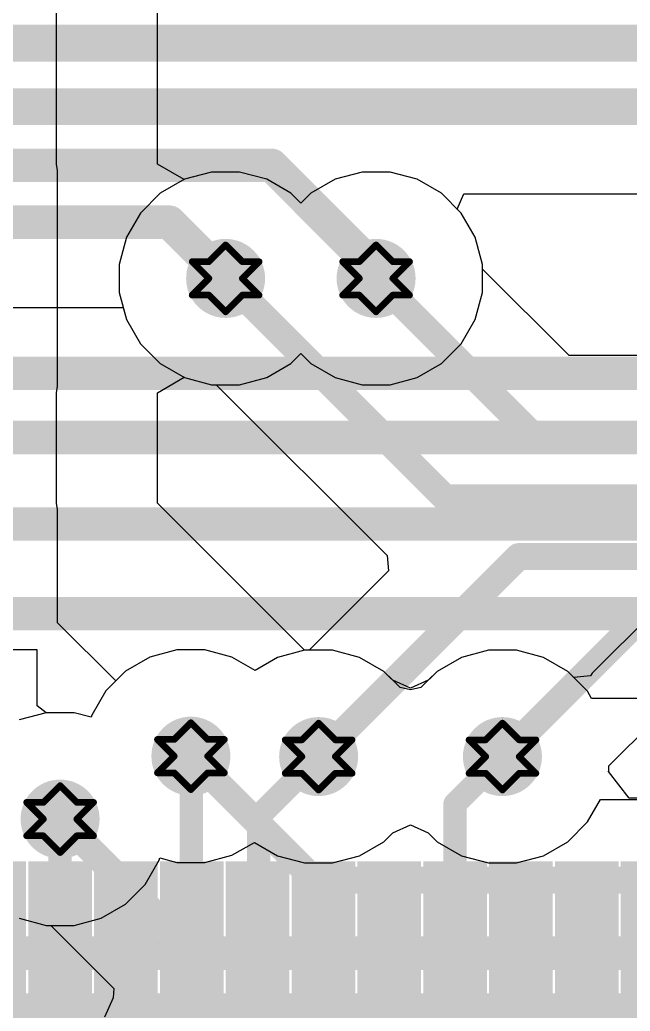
# Model space of a CAD drawing. Header units: inches. Extents: x -3 to 5437, y -3 to 5435.
# Drawn here: x 108.16 to 112.8, y 78.9 to 86.43 of the extents above; entities that cross this region are included whole.
import ezdxf

# ---------------------------------------------------------------- set-up
doc = ezdxf.new("R2010")
doc.units = ezdxf.units.IN
for name, color, linetype in [('Bottom Layer', 5, 'Continuous'), ('Bottom Solder', 6, 'Continuous'), ('Drill Drawing', 1, 'Continuous'), ('GND', 16, 'Continuous'), ('PWR', 76, 'Continuous'), ('Top Layer', 1, 'Continuous'), ('Top Paste', 8, 'Continuous'), ('Top Solder', 216, 'Continuous'), ('Via Holes', 16, 'Continuous')]:
    doc.layers.add(name, color=color, linetype=linetype)

# ---------------------------------------------------------------- blocks, each defined once
blk = doc.blocks.new('LQFP_144_20_20__170')
at = {"layer": 'Top Layer'}
for points in [[(3.61, 9.9), (3.61, 11.46), (3.89, 11.46), (3.89, 9.9)], [(4.11, 9.9), (4.11, 11.46), (4.39, 11.46), (4.39, 9.9)], [(4.61, 9.9), (4.61, 11.46), (4.89, 11.46), (4.89, 9.9)], [(5.11, 9.9), (5.11, 11.46), (5.39, 11.46), (5.39, 9.9)], [(5.61, 9.9), (5.61, 11.46), (5.89, 11.46), (5.89, 9.9)], [(6.11, 9.9), (6.11, 11.46), (6.39, 11.46), (6.39, 9.9)], [(6.61, 9.9), (6.61, 11.46), (6.89, 11.46), (6.89, 9.9)], [(7.11, 9.9), (7.11, 11.46), (7.39, 11.46), (7.39, 9.9)], [(7.61, 9.9), (7.61, 11.46), (7.89, 11.46), (7.89, 9.9)]]:
    blk.add_hatch(color=1, dxfattribs=at).paths.add_polyline_path(points)
at = {"layer": 'Top Paste'}
for points in [[(3.61, 9.9), (3.61, 11.46), (3.89, 11.46), (3.89, 9.9)], [(4.11, 9.9), (4.11, 11.46), (4.39, 11.46), (4.39, 9.9)], [(4.61, 9.9), (4.61, 11.46), (4.89, 11.46), (4.89, 9.9)], [(5.11, 9.9), (5.11, 11.46), (5.39, 11.46), (5.39, 9.9)], [(5.61, 9.9), (5.61, 11.46), (5.89, 11.46), (5.89, 9.9)], [(6.11, 9.9), (6.11, 11.46), (6.39, 11.46), (6.39, 9.9)], [(6.61, 9.9), (6.61, 11.46), (6.89, 11.46), (6.89, 9.9)], [(7.11, 9.9), (7.11, 11.46), (7.39, 11.46), (7.39, 9.9)], [(7.61, 9.9), (7.61, 11.46), (7.89, 11.46), (7.89, 9.9)]]:
    blk.add_hatch(color=8, dxfattribs=at).paths.add_polyline_path(points)
at = {"layer": 'Top Solder'}
for points in [[(3.0084, 9.7984), (3.0084, 11.5616), (3.4916, 11.5616), (3.4916, 9.7984)], [(3.5084, 9.7984), (3.5084, 11.5616), (3.9916, 11.5616), (3.9916, 9.7984)], [(4.0084, 9.7984), (4.0084, 11.5616), (4.4916, 11.5616), (4.4916, 9.7984)], [(4.5084, 9.7984), (4.5084, 11.5616), (4.9916, 11.5616), (4.9916, 9.7984)], [(5.0084, 9.7984), (5.0084, 11.5616), (5.4916, 11.5616), (5.4916, 9.7984)], [(5.5084, 9.7984), (5.5084, 11.5616), (5.9916, 11.5616), (5.9916, 9.7984)], [(6.0084, 9.7984), (6.0084, 11.5616), (6.4916, 11.5616), (6.4916, 9.7984)], [(6.5084, 9.7984), (6.5084, 11.5616), (6.9916, 11.5616), (6.9916, 9.7984)], [(7.0084, 9.7984), (7.0084, 11.5616), (7.4916, 11.5616), (7.4916, 9.7984)], [(7.5084, 9.7984), (7.5084, 11.5616), (7.9916, 11.5616), (7.9916, 9.7984)], [(8.0084, 9.7984), (8.0084, 11.5616), (8.4916, 11.5616), (8.4916, 9.7984)]]:
    blk.add_hatch(color=216, dxfattribs=at).paths.add_polyline_path(points)

msp = doc.modelspace()

# ---------------------------------------------------------------- hatches: boundary and pattern name
at = {"layer": 'Bottom Layer'}
h = msp.add_hatch(color=5, dxfattribs=at)
edge = h.paths.add_edge_path()
edge.add_arc((109.728, 84.4694), 0.3, 0, 360)
h = msp.add_hatch(color=5, dxfattribs=at)
edge = h.paths.add_edge_path()
edge.add_arc((110.871, 84.4694), 0.3, 0, 360)
h = msp.add_hatch(color=5, dxfattribs=at)
edge = h.paths.add_edge_path()
edge.add_arc((109.4643, 80.8409), 0.3, 0, 360)
h = msp.add_hatch(color=5, dxfattribs=at)
edge = h.paths.add_edge_path()
edge.add_arc((110.4344, 80.8376), 0.3, 0, 360)
h = msp.add_hatch(color=5, dxfattribs=at)
edge = h.paths.add_edge_path()
edge.add_arc((111.8308, 80.8376), 0.3, 0, 360)
h = msp.add_hatch(color=5, dxfattribs=at)
edge = h.paths.add_edge_path()
edge.add_arc((108.4708, 80.3629), 0.3, 0, 360)
at = {"layer": 'Bottom Solder'}
h = msp.add_hatch(color=6, dxfattribs=at)
edge = h.paths.add_edge_path()
edge.add_arc((109.728, 84.4694), 0.15, 0, 360)
h = msp.add_hatch(color=6, dxfattribs=at)
edge = h.paths.add_edge_path()
edge.add_arc((110.871, 84.4694), 0.15, 0, 360)
h = msp.add_hatch(color=6, dxfattribs=at)
edge = h.paths.add_edge_path()
edge.add_arc((109.4643, 80.8409), 0.15, 0, 360)
h = msp.add_hatch(color=6, dxfattribs=at)
edge = h.paths.add_edge_path()
edge.add_arc((110.4344, 80.8376), 0.15, 0, 360)
h = msp.add_hatch(color=6, dxfattribs=at)
edge = h.paths.add_edge_path()
edge.add_arc((111.8308, 80.8376), 0.15, 0, 360)
h = msp.add_hatch(color=6, dxfattribs=at)
edge = h.paths.add_edge_path()
edge.add_arc((108.4708, 80.3629), 0.15, 0, 360)
at = {"layer": 'GND'}
h = msp.add_hatch(color=16, dxfattribs=at)
edge = h.paths.add_edge_path()
edge.add_arc((109.728, 84.4694), 0.3, 0, 360)
h = msp.add_hatch(color=16, dxfattribs=at)
edge = h.paths.add_edge_path()
edge.add_arc((110.871, 84.4694), 0.3, 0, 360)
h = msp.add_hatch(color=16, dxfattribs=at)
edge = h.paths.add_edge_path()
edge.add_arc((109.4643, 80.8409), 0.3, 0, 360)
h = msp.add_hatch(color=16, dxfattribs=at)
edge = h.paths.add_edge_path()
edge.add_arc((110.4344, 80.8376), 0.3, 0, 360)
h = msp.add_hatch(color=16, dxfattribs=at)
edge = h.paths.add_edge_path()
edge.add_arc((111.8308, 80.8376), 0.3, 0, 360)
h = msp.add_hatch(color=16, dxfattribs=at)
edge = h.paths.add_edge_path()
edge.add_arc((108.4708, 80.3629), 0.3, 0, 360)
at = {"layer": 'PWR'}
h = msp.add_hatch(color=76, dxfattribs=at)
edge = h.paths.add_edge_path()
edge.add_arc((109.728, 84.4694), 0.3, 0, 360)
h = msp.add_hatch(color=76, dxfattribs=at)
edge = h.paths.add_edge_path()
edge.add_arc((110.871, 84.4694), 0.3, 0, 360)
h = msp.add_hatch(color=76, dxfattribs=at)
edge = h.paths.add_edge_path()
edge.add_arc((109.4643, 80.8409), 0.3, 0, 360)
h = msp.add_hatch(color=76, dxfattribs=at)
edge = h.paths.add_edge_path()
edge.add_arc((110.4344, 80.8376), 0.3, 0, 360)
h = msp.add_hatch(color=76, dxfattribs=at)
edge = h.paths.add_edge_path()
edge.add_arc((111.8308, 80.8376), 0.3, 0, 360)
h = msp.add_hatch(color=76, dxfattribs=at)
edge = h.paths.add_edge_path()
edge.add_arc((108.4708, 80.3629), 0.3, 0, 360)
at = {"layer": 'Top Layer'}
h = msp.add_hatch(color=1, dxfattribs=at)
edge = h.paths.add_edge_path()
edge.add_arc((109.728, 84.4694), 0.3, 0, 360)
h = msp.add_hatch(color=1, dxfattribs=at)
edge = h.paths.add_edge_path()
edge.add_arc((110.871, 84.4694), 0.3, 0, 360)
h = msp.add_hatch(color=1, dxfattribs=at)
edge = h.paths.add_edge_path()
edge.add_arc((109.4643, 80.8409), 0.3, 0, 360)
h = msp.add_hatch(color=1, dxfattribs=at)
edge = h.paths.add_edge_path()
edge.add_arc((110.4344, 80.8376), 0.3, 0, 360)
h = msp.add_hatch(color=1, dxfattribs=at)
edge = h.paths.add_edge_path()
edge.add_arc((111.8308, 80.8376), 0.3, 0, 360)
h = msp.add_hatch(color=1, dxfattribs=at)
edge = h.paths.add_edge_path()
edge.add_arc((108.4708, 80.3629), 0.3, 0, 360)
at = {"layer": 'Top Solder'}
h = msp.add_hatch(color=216, dxfattribs=at)
edge = h.paths.add_edge_path()
edge.add_arc((109.728, 84.4694), 0.15, 0, 360)
h = msp.add_hatch(color=216, dxfattribs=at)
edge = h.paths.add_edge_path()
edge.add_arc((110.871, 84.4694), 0.15, 0, 360)
h = msp.add_hatch(color=216, dxfattribs=at)
edge = h.paths.add_edge_path()
edge.add_arc((109.4643, 80.8409), 0.15, 0, 360)
h = msp.add_hatch(color=216, dxfattribs=at)
edge = h.paths.add_edge_path()
edge.add_arc((110.4344, 80.8376), 0.15, 0, 360)
h = msp.add_hatch(color=216, dxfattribs=at)
edge = h.paths.add_edge_path()
edge.add_arc((111.8308, 80.8376), 0.15, 0, 360)
h = msp.add_hatch(color=216, dxfattribs=at)
edge = h.paths.add_edge_path()
edge.add_arc((108.4708, 80.3629), 0.15, 0, 360)
at = {"layer": 'Via Holes'}
h = msp.add_hatch(color=7, dxfattribs=at)
edge = h.paths.add_edge_path()
edge.add_arc((109.728, 84.4694), 0.15, 0, 360)
h = msp.add_hatch(color=7, dxfattribs=at)
edge = h.paths.add_edge_path()
edge.add_arc((110.871, 84.4694), 0.15, 0, 360)
h = msp.add_hatch(color=7, dxfattribs=at)
edge = h.paths.add_edge_path()
edge.add_arc((109.4643, 80.8409), 0.15, 0, 360)
h = msp.add_hatch(color=7, dxfattribs=at)
edge = h.paths.add_edge_path()
edge.add_arc((110.4344, 80.8376), 0.15, 0, 360)
h = msp.add_hatch(color=7, dxfattribs=at)
edge = h.paths.add_edge_path()
edge.add_arc((111.8308, 80.8376), 0.15, 0, 360)
h = msp.add_hatch(color=7, dxfattribs=at)
edge = h.paths.add_edge_path()
edge.add_arc((108.4708, 80.3629), 0.15, 0, 360)

# ---------------------------------------------------------------- linework, layer by layer
at = {"layer": 'Bottom Layer'}
for points in [[(100.2337, 83.7491, 0.254, 0.254, 0), (119.0952, 83.7491, 0.254, 0.254, 0)], [(100.4825, 83.2613, 0.254, 0.254, 0), (129.3209, 83.2613, 0.254, 0.254, 0)], [(100.9954, 82.6048, 0.254, 0.254, 0), (131.8156, 82.6048, 0.254, 0.254, 0)], [(103.6828, 81.9238, 0.254, 0.254, 0), (134.3719, 81.9238, 0.254, 0.254, 0)], [(99.9631, 79.345, 0.254, 0.254, 0), (126.1022, 79.345, 0.254, 0.254, 0)], [(100.7618, 78.9132, 0.254, 0.254, 0), (128.3037, 78.9132, 0.254, 0.254, 0)]]:
    msp.add_lwpolyline(points, format="xyseb", dxfattribs=at)
at = {"layer": 'Drill Drawing'}
for points in [[(109.601, 84.5964, 0.0508, 0.0508, 0), (109.728, 84.7234, 0.0508, 0.0508, 0)], [(109.728, 84.7234, 0.0508, 0.0508, 0), (109.855, 84.5964, 0.0508, 0.0508, 0)], [(110.744, 84.5964, 0.0508, 0.0508, 0), (110.871, 84.7234, 0.0508, 0.0508, 0)], [(110.871, 84.7234, 0.0508, 0.0508, 0), (110.998, 84.5964, 0.0508, 0.0508, 0)], [(109.474, 84.5964, 0.0508, 0.0508, 0), (109.601, 84.4694, 0.0508, 0.0508, 0)], [(109.474, 84.5964, 0.0508, 0.0508, 0), (109.601, 84.5964, 0.0508, 0.0508, 0)], [(109.855, 84.5964, 0.0508, 0.0508, 0), (109.982, 84.5964, 0.0508, 0.0508, 0)], [(109.855, 84.4694, 0.0508, 0.0508, 0), (109.982, 84.5964, 0.0508, 0.0508, 0)], [(110.617, 84.5964, 0.0508, 0.0508, 0), (110.744, 84.4694, 0.0508, 0.0508, 0)], [(110.617, 84.5964, 0.0508, 0.0508, 0), (110.744, 84.5964, 0.0508, 0.0508, 0)], [(110.998, 84.5964, 0.0508, 0.0508, 0), (111.125, 84.5964, 0.0508, 0.0508, 0)], [(110.998, 84.4694, 0.0508, 0.0508, 0), (111.125, 84.5964, 0.0508, 0.0508, 0)], [(109.474, 84.3424, 0.0508, 0.0508, 0), (109.601, 84.4694, 0.0508, 0.0508, 0)], [(109.855, 84.4694, 0.0508, 0.0508, 0), (109.982, 84.3424, 0.0508, 0.0508, 0)], [(110.617, 84.3424, 0.0508, 0.0508, 0), (110.744, 84.4694, 0.0508, 0.0508, 0)], [(110.998, 84.4694, 0.0508, 0.0508, 0), (111.125, 84.3424, 0.0508, 0.0508, 0)], [(109.474, 84.3424, 0.0508, 0.0508, 0), (109.601, 84.3424, 0.0508, 0.0508, 0)], [(109.601, 84.3424, 0.0508, 0.0508, 0), (109.728, 84.2154, 0.0508, 0.0508, 0)], [(109.728, 84.2154, 0.0508, 0.0508, 0), (109.855, 84.3424, 0.0508, 0.0508, 0)], [(109.855, 84.3424, 0.0508, 0.0508, 0), (109.982, 84.3424, 0.0508, 0.0508, 0)], [(110.617, 84.3424, 0.0508, 0.0508, 0), (110.744, 84.3424, 0.0508, 0.0508, 0)], [(110.744, 84.3424, 0.0508, 0.0508, 0), (110.871, 84.2154, 0.0508, 0.0508, 0)], [(110.871, 84.2154, 0.0508, 0.0508, 0), (110.998, 84.3424, 0.0508, 0.0508, 0)], [(110.998, 84.3424, 0.0508, 0.0508, 0), (111.125, 84.3424, 0.0508, 0.0508, 0)], [(109.3373, 80.9679, 0.0508, 0.0508, 0), (109.4643, 81.0949, 0.0508, 0.0508, 0)], [(109.4643, 81.0949, 0.0508, 0.0508, 0), (109.5913, 80.9679, 0.0508, 0.0508, 0)], [(110.3074, 80.9646, 0.0508, 0.0508, 0), (110.4344, 81.0916, 0.0508, 0.0508, 0)], [(110.4344, 81.0916, 0.0508, 0.0508, 0), (110.5614, 80.9646, 0.0508, 0.0508, 0)], [(111.7038, 80.9646, 0.0508, 0.0508, 0), (111.8308, 81.0916, 0.0508, 0.0508, 0)], [(111.8308, 81.0916, 0.0508, 0.0508, 0), (111.9578, 80.9646, 0.0508, 0.0508, 0)], [(109.2103, 80.9679, 0.0508, 0.0508, 0), (109.3373, 80.8409, 0.0508, 0.0508, 0)], [(109.2103, 80.9679, 0.0508, 0.0508, 0), (109.3373, 80.9679, 0.0508, 0.0508, 0)], [(109.5913, 80.9679, 0.0508, 0.0508, 0), (109.7183, 80.9679, 0.0508, 0.0508, 0)], [(109.5913, 80.8409, 0.0508, 0.0508, 0), (109.7183, 80.9679, 0.0508, 0.0508, 0)], [(110.1804, 80.9646, 0.0508, 0.0508, 0), (110.3074, 80.8376, 0.0508, 0.0508, 0)], [(110.1804, 80.9646, 0.0508, 0.0508, 0), (110.3074, 80.9646, 0.0508, 0.0508, 0)], [(110.5614, 80.9646, 0.0508, 0.0508, 0), (110.6884, 80.9646, 0.0508, 0.0508, 0)], [(110.5614, 80.8376, 0.0508, 0.0508, 0), (110.6884, 80.9646, 0.0508, 0.0508, 0)], [(111.5768, 80.9646, 0.0508, 0.0508, 0), (111.7038, 80.8376, 0.0508, 0.0508, 0)], [(111.5768, 80.9646, 0.0508, 0.0508, 0), (111.7038, 80.9646, 0.0508, 0.0508, 0)], [(111.9578, 80.9646, 0.0508, 0.0508, 0), (112.0848, 80.9646, 0.0508, 0.0508, 0)], [(111.9578, 80.8376, 0.0508, 0.0508, 0), (112.0848, 80.9646, 0.0508, 0.0508, 0)], [(109.2103, 80.7139, 0.0508, 0.0508, 0), (109.3373, 80.8409, 0.0508, 0.0508, 0)], [(109.5913, 80.8409, 0.0508, 0.0508, 0), (109.7183, 80.7139, 0.0508, 0.0508, 0)], [(110.1804, 80.7106, 0.0508, 0.0508, 0), (110.3074, 80.8376, 0.0508, 0.0508, 0)], [(110.5614, 80.8376, 0.0508, 0.0508, 0), (110.6884, 80.7106, 0.0508, 0.0508, 0)], [(111.5768, 80.7106, 0.0508, 0.0508, 0), (111.7038, 80.8376, 0.0508, 0.0508, 0)], [(111.9578, 80.8376, 0.0508, 0.0508, 0), (112.0848, 80.7106, 0.0508, 0.0508, 0)], [(109.2103, 80.7139, 0.0508, 0.0508, 0), (109.3373, 80.7139, 0.0508, 0.0508, 0)], [(109.3373, 80.7139, 0.0508, 0.0508, 0), (109.4643, 80.5869, 0.0508, 0.0508, 0)], [(109.4643, 80.5869, 0.0508, 0.0508, 0), (109.5913, 80.7139, 0.0508, 0.0508, 0)], [(109.5913, 80.7139, 0.0508, 0.0508, 0), (109.7183, 80.7139, 0.0508, 0.0508, 0)], [(110.1804, 80.7106, 0.0508, 0.0508, 0), (110.3074, 80.7106, 0.0508, 0.0508, 0)], [(110.3074, 80.7106, 0.0508, 0.0508, 0), (110.4344, 80.5836, 0.0508, 0.0508, 0)], [(110.4344, 80.5836, 0.0508, 0.0508, 0), (110.5614, 80.7106, 0.0508, 0.0508, 0)], [(110.5614, 80.7106, 0.0508, 0.0508, 0), (110.6884, 80.7106, 0.0508, 0.0508, 0)], [(111.5768, 80.7106, 0.0508, 0.0508, 0), (111.7038, 80.7106, 0.0508, 0.0508, 0)], [(111.7038, 80.7106, 0.0508, 0.0508, 0), (111.8308, 80.5836, 0.0508, 0.0508, 0)], [(111.8308, 80.5836, 0.0508, 0.0508, 0), (111.9578, 80.7106, 0.0508, 0.0508, 0)], [(111.9578, 80.7106, 0.0508, 0.0508, 0), (112.0848, 80.7106, 0.0508, 0.0508, 0)], [(108.3438, 80.4899, 0.0508, 0.0508, 0), (108.4708, 80.6169, 0.0508, 0.0508, 0)], [(108.4708, 80.6169, 0.0508, 0.0508, 0), (108.5978, 80.4899, 0.0508, 0.0508, 0)], [(108.2168, 80.4899, 0.0508, 0.0508, 0), (108.3438, 80.3629, 0.0508, 0.0508, 0)], [(108.2168, 80.4899, 0.0508, 0.0508, 0), (108.3438, 80.4899, 0.0508, 0.0508, 0)], [(108.5978, 80.4899, 0.0508, 0.0508, 0), (108.7248, 80.4899, 0.0508, 0.0508, 0)], [(108.5978, 80.3629, 0.0508, 0.0508, 0), (108.7248, 80.4899, 0.0508, 0.0508, 0)], [(108.2168, 80.2359, 0.0508, 0.0508, 0), (108.3438, 80.3629, 0.0508, 0.0508, 0)], [(108.5978, 80.3629, 0.0508, 0.0508, 0), (108.7248, 80.2359, 0.0508, 0.0508, 0)], [(108.2168, 80.2359, 0.0508, 0.0508, 0), (108.3438, 80.2359, 0.0508, 0.0508, 0)], [(108.3438, 80.2359, 0.0508, 0.0508, 0), (108.4708, 80.1089, 0.0508, 0.0508, 0)], [(108.4708, 80.1089, 0.0508, 0.0508, 0), (108.5978, 80.2359, 0.0508, 0.0508, 0)], [(108.5978, 80.2359, 0.0508, 0.0508, 0), (108.7248, 80.2359, 0.0508, 0.0508, 0)]]:
    msp.add_lwpolyline(points, format="xyseb", dxfattribs=at)
for points in [[(109.7153, 84.7234, 0.0254, 0.0254, 1), (109.7407, 84.7234, 0.0254, 0.0254, 1)], [(109.7153, 84.7234, 0.0254, 0.0254, 1), (109.7407, 84.7234, 0.0254, 0.0254, 1)], [(110.8583, 84.7234, 0.0254, 0.0254, 1), (110.8837, 84.7234, 0.0254, 0.0254, 1)], [(110.8583, 84.7234, 0.0254, 0.0254, 1), (110.8837, 84.7234, 0.0254, 0.0254, 1)], [(109.4613, 84.5964, 0.0254, 0.0254, 1), (109.4867, 84.5964, 0.0254, 0.0254, 1)], [(109.4613, 84.5964, 0.0254, 0.0254, 1), (109.4867, 84.5964, 0.0254, 0.0254, 1)], [(109.5883, 84.5964, 0.0254, 0.0254, 1), (109.6137, 84.5964, 0.0254, 0.0254, 1)], [(109.5883, 84.5964, 0.0254, 0.0254, 1), (109.6137, 84.5964, 0.0254, 0.0254, 1)], [(109.8423, 84.5964, 0.0254, 0.0254, 1), (109.8677, 84.5964, 0.0254, 0.0254, 1)], [(109.8423, 84.5964, 0.0254, 0.0254, 1), (109.8677, 84.5964, 0.0254, 0.0254, 1)], [(109.9693, 84.5964, 0.0254, 0.0254, 1), (109.9947, 84.5964, 0.0254, 0.0254, 1)], [(109.9693, 84.5964, 0.0254, 0.0254, 1), (109.9947, 84.5964, 0.0254, 0.0254, 1)], [(110.6043, 84.5964, 0.0254, 0.0254, 1), (110.6297, 84.5964, 0.0254, 0.0254, 1)], [(110.6043, 84.5964, 0.0254, 0.0254, 1), (110.6297, 84.5964, 0.0254, 0.0254, 1)], [(110.7313, 84.5964, 0.0254, 0.0254, 1), (110.7567, 84.5964, 0.0254, 0.0254, 1)], [(110.7313, 84.5964, 0.0254, 0.0254, 1), (110.7567, 84.5964, 0.0254, 0.0254, 1)], [(110.9853, 84.5964, 0.0254, 0.0254, 1), (111.0107, 84.5964, 0.0254, 0.0254, 1)], [(110.9853, 84.5964, 0.0254, 0.0254, 1), (111.0107, 84.5964, 0.0254, 0.0254, 1)], [(111.1123, 84.5964, 0.0254, 0.0254, 1), (111.1377, 84.5964, 0.0254, 0.0254, 1)], [(111.1123, 84.5964, 0.0254, 0.0254, 1), (111.1377, 84.5964, 0.0254, 0.0254, 1)], [(109.5883, 84.4694, 0.0254, 0.0254, 1), (109.6137, 84.4694, 0.0254, 0.0254, 1)], [(109.5883, 84.4694, 0.0254, 0.0254, 1), (109.6137, 84.4694, 0.0254, 0.0254, 1)], [(109.8423, 84.4694, 0.0254, 0.0254, 1), (109.8677, 84.4694, 0.0254, 0.0254, 1)], [(109.8423, 84.4694, 0.0254, 0.0254, 1), (109.8677, 84.4694, 0.0254, 0.0254, 1)], [(110.7313, 84.4694, 0.0254, 0.0254, 1), (110.7567, 84.4694, 0.0254, 0.0254, 1)], [(110.7313, 84.4694, 0.0254, 0.0254, 1), (110.7567, 84.4694, 0.0254, 0.0254, 1)], [(110.9853, 84.4694, 0.0254, 0.0254, 1), (111.0107, 84.4694, 0.0254, 0.0254, 1)], [(110.9853, 84.4694, 0.0254, 0.0254, 1), (111.0107, 84.4694, 0.0254, 0.0254, 1)], [(109.4613, 84.3424, 0.0254, 0.0254, 1), (109.4867, 84.3424, 0.0254, 0.0254, 1)], [(109.4613, 84.3424, 0.0254, 0.0254, 1), (109.4867, 84.3424, 0.0254, 0.0254, 1)], [(109.5883, 84.3424, 0.0254, 0.0254, 1), (109.6137, 84.3424, 0.0254, 0.0254, 1)], [(109.5883, 84.3424, 0.0254, 0.0254, 1), (109.6137, 84.3424, 0.0254, 0.0254, 1)], [(109.8423, 84.3424, 0.0254, 0.0254, 1), (109.8677, 84.3424, 0.0254, 0.0254, 1)], [(109.8423, 84.3424, 0.0254, 0.0254, 1), (109.8677, 84.3424, 0.0254, 0.0254, 1)], [(109.9693, 84.3424, 0.0254, 0.0254, 1), (109.9947, 84.3424, 0.0254, 0.0254, 1)], [(109.9693, 84.3424, 0.0254, 0.0254, 1), (109.9947, 84.3424, 0.0254, 0.0254, 1)], [(110.6043, 84.3424, 0.0254, 0.0254, 1), (110.6297, 84.3424, 0.0254, 0.0254, 1)], [(110.6043, 84.3424, 0.0254, 0.0254, 1), (110.6297, 84.3424, 0.0254, 0.0254, 1)], [(110.7313, 84.3424, 0.0254, 0.0254, 1), (110.7567, 84.3424, 0.0254, 0.0254, 1)], [(110.7313, 84.3424, 0.0254, 0.0254, 1), (110.7567, 84.3424, 0.0254, 0.0254, 1)], [(110.9853, 84.3424, 0.0254, 0.0254, 1), (111.0107, 84.3424, 0.0254, 0.0254, 1)], [(110.9853, 84.3424, 0.0254, 0.0254, 1), (111.0107, 84.3424, 0.0254, 0.0254, 1)], [(111.1123, 84.3424, 0.0254, 0.0254, 1), (111.1377, 84.3424, 0.0254, 0.0254, 1)], [(111.1123, 84.3424, 0.0254, 0.0254, 1), (111.1377, 84.3424, 0.0254, 0.0254, 1)], [(109.7153, 84.2154, 0.0254, 0.0254, 1), (109.7407, 84.2154, 0.0254, 0.0254, 1)], [(109.7153, 84.2154, 0.0254, 0.0254, 1), (109.7407, 84.2154, 0.0254, 0.0254, 1)], [(110.8583, 84.2154, 0.0254, 0.0254, 1), (110.8837, 84.2154, 0.0254, 0.0254, 1)], [(110.8583, 84.2154, 0.0254, 0.0254, 1), (110.8837, 84.2154, 0.0254, 0.0254, 1)], [(109.4516, 81.0949, 0.0254, 0.0254, 1), (109.477, 81.0949, 0.0254, 0.0254, 1)], [(109.4516, 81.0949, 0.0254, 0.0254, 1), (109.477, 81.0949, 0.0254, 0.0254, 1)], [(110.4217, 81.0916, 0.0254, 0.0254, 1), (110.4471, 81.0916, 0.0254, 0.0254, 1)], [(110.4217, 81.0916, 0.0254, 0.0254, 1), (110.4471, 81.0916, 0.0254, 0.0254, 1)], [(111.8181, 81.0916, 0.0254, 0.0254, 1), (111.8435, 81.0916, 0.0254, 0.0254, 1)], [(111.8181, 81.0916, 0.0254, 0.0254, 1), (111.8435, 81.0916, 0.0254, 0.0254, 1)], [(109.1976, 80.9679, 0.0254, 0.0254, 1), (109.223, 80.9679, 0.0254, 0.0254, 1)], [(109.1976, 80.9679, 0.0254, 0.0254, 1), (109.223, 80.9679, 0.0254, 0.0254, 1)], [(109.3246, 80.9679, 0.0254, 0.0254, 1), (109.35, 80.9679, 0.0254, 0.0254, 1)], [(109.3246, 80.9679, 0.0254, 0.0254, 1), (109.35, 80.9679, 0.0254, 0.0254, 1)], [(109.5786, 80.9679, 0.0254, 0.0254, 1), (109.604, 80.9679, 0.0254, 0.0254, 1)], [(109.5786, 80.9679, 0.0254, 0.0254, 1), (109.604, 80.9679, 0.0254, 0.0254, 1)], [(109.7056, 80.9679, 0.0254, 0.0254, 1), (109.731, 80.9679, 0.0254, 0.0254, 1)], [(109.7056, 80.9679, 0.0254, 0.0254, 1), (109.731, 80.9679, 0.0254, 0.0254, 1)], [(110.1677, 80.9646, 0.0254, 0.0254, 1), (110.1931, 80.9646, 0.0254, 0.0254, 1)], [(110.1677, 80.9646, 0.0254, 0.0254, 1), (110.1931, 80.9646, 0.0254, 0.0254, 1)], [(110.2947, 80.9646, 0.0254, 0.0254, 1), (110.3201, 80.9646, 0.0254, 0.0254, 1)], [(110.2947, 80.9646, 0.0254, 0.0254, 1), (110.3201, 80.9646, 0.0254, 0.0254, 1)], [(110.5487, 80.9646, 0.0254, 0.0254, 1), (110.5741, 80.9646, 0.0254, 0.0254, 1)], [(110.5487, 80.9646, 0.0254, 0.0254, 1), (110.5741, 80.9646, 0.0254, 0.0254, 1)], [(110.6757, 80.9646, 0.0254, 0.0254, 1), (110.7011, 80.9646, 0.0254, 0.0254, 1)], [(110.6757, 80.9646, 0.0254, 0.0254, 1), (110.7011, 80.9646, 0.0254, 0.0254, 1)], [(111.5641, 80.9646, 0.0254, 0.0254, 1), (111.5895, 80.9646, 0.0254, 0.0254, 1)], [(111.5641, 80.9646, 0.0254, 0.0254, 1), (111.5895, 80.9646, 0.0254, 0.0254, 1)], [(111.6911, 80.9646, 0.0254, 0.0254, 1), (111.7165, 80.9646, 0.0254, 0.0254, 1)], [(111.6911, 80.9646, 0.0254, 0.0254, 1), (111.7165, 80.9646, 0.0254, 0.0254, 1)], [(111.9451, 80.9646, 0.0254, 0.0254, 1), (111.9705, 80.9646, 0.0254, 0.0254, 1)], [(111.9451, 80.9646, 0.0254, 0.0254, 1), (111.9705, 80.9646, 0.0254, 0.0254, 1)], [(112.0721, 80.9646, 0.0254, 0.0254, 1), (112.0975, 80.9646, 0.0254, 0.0254, 1)], [(112.0721, 80.9646, 0.0254, 0.0254, 1), (112.0975, 80.9646, 0.0254, 0.0254, 1)], [(109.3246, 80.8409, 0.0254, 0.0254, 1), (109.35, 80.8409, 0.0254, 0.0254, 1)], [(109.3246, 80.8409, 0.0254, 0.0254, 1), (109.35, 80.8409, 0.0254, 0.0254, 1)], [(109.5786, 80.8409, 0.0254, 0.0254, 1), (109.604, 80.8409, 0.0254, 0.0254, 1)], [(109.5786, 80.8409, 0.0254, 0.0254, 1), (109.604, 80.8409, 0.0254, 0.0254, 1)], [(110.2947, 80.8376, 0.0254, 0.0254, 1), (110.3201, 80.8376, 0.0254, 0.0254, 1)], [(110.2947, 80.8376, 0.0254, 0.0254, 1), (110.3201, 80.8376, 0.0254, 0.0254, 1)], [(110.5487, 80.8376, 0.0254, 0.0254, 1), (110.5741, 80.8376, 0.0254, 0.0254, 1)], [(110.5487, 80.8376, 0.0254, 0.0254, 1), (110.5741, 80.8376, 0.0254, 0.0254, 1)], [(111.6911, 80.8376, 0.0254, 0.0254, 1), (111.7165, 80.8376, 0.0254, 0.0254, 1)], [(111.6911, 80.8376, 0.0254, 0.0254, 1), (111.7165, 80.8376, 0.0254, 0.0254, 1)], [(111.9451, 80.8376, 0.0254, 0.0254, 1), (111.9705, 80.8376, 0.0254, 0.0254, 1)], [(111.9451, 80.8376, 0.0254, 0.0254, 1), (111.9705, 80.8376, 0.0254, 0.0254, 1)], [(109.1976, 80.7139, 0.0254, 0.0254, 1), (109.223, 80.7139, 0.0254, 0.0254, 1)], [(109.1976, 80.7139, 0.0254, 0.0254, 1), (109.223, 80.7139, 0.0254, 0.0254, 1)], [(109.3246, 80.7139, 0.0254, 0.0254, 1), (109.35, 80.7139, 0.0254, 0.0254, 1)], [(109.3246, 80.7139, 0.0254, 0.0254, 1), (109.35, 80.7139, 0.0254, 0.0254, 1)], [(109.5786, 80.7139, 0.0254, 0.0254, 1), (109.604, 80.7139, 0.0254, 0.0254, 1)], [(109.5786, 80.7139, 0.0254, 0.0254, 1), (109.604, 80.7139, 0.0254, 0.0254, 1)], [(109.7056, 80.7139, 0.0254, 0.0254, 1), (109.731, 80.7139, 0.0254, 0.0254, 1)], [(109.7056, 80.7139, 0.0254, 0.0254, 1), (109.731, 80.7139, 0.0254, 0.0254, 1)], [(110.1677, 80.7106, 0.0254, 0.0254, 1), (110.1931, 80.7106, 0.0254, 0.0254, 1)], [(110.1677, 80.7106, 0.0254, 0.0254, 1), (110.1931, 80.7106, 0.0254, 0.0254, 1)], [(110.2947, 80.7106, 0.0254, 0.0254, 1), (110.3201, 80.7106, 0.0254, 0.0254, 1)], [(110.2947, 80.7106, 0.0254, 0.0254, 1), (110.3201, 80.7106, 0.0254, 0.0254, 1)], [(110.5487, 80.7106, 0.0254, 0.0254, 1), (110.5741, 80.7106, 0.0254, 0.0254, 1)], [(110.5487, 80.7106, 0.0254, 0.0254, 1), (110.5741, 80.7106, 0.0254, 0.0254, 1)], [(110.6757, 80.7106, 0.0254, 0.0254, 1), (110.7011, 80.7106, 0.0254, 0.0254, 1)], [(110.6757, 80.7106, 0.0254, 0.0254, 1), (110.7011, 80.7106, 0.0254, 0.0254, 1)], [(111.5641, 80.7106, 0.0254, 0.0254, 1), (111.5895, 80.7106, 0.0254, 0.0254, 1)], [(111.5641, 80.7106, 0.0254, 0.0254, 1), (111.5895, 80.7106, 0.0254, 0.0254, 1)], [(111.6911, 80.7106, 0.0254, 0.0254, 1), (111.7165, 80.7106, 0.0254, 0.0254, 1)], [(111.6911, 80.7106, 0.0254, 0.0254, 1), (111.7165, 80.7106, 0.0254, 0.0254, 1)], [(111.9451, 80.7106, 0.0254, 0.0254, 1), (111.9705, 80.7106, 0.0254, 0.0254, 1)], [(111.9451, 80.7106, 0.0254, 0.0254, 1), (111.9705, 80.7106, 0.0254, 0.0254, 1)], [(112.0721, 80.7106, 0.0254, 0.0254, 1), (112.0975, 80.7106, 0.0254, 0.0254, 1)], [(112.0721, 80.7106, 0.0254, 0.0254, 1), (112.0975, 80.7106, 0.0254, 0.0254, 1)], [(108.4581, 80.6169, 0.0254, 0.0254, 1), (108.4835, 80.6169, 0.0254, 0.0254, 1)], [(108.4581, 80.6169, 0.0254, 0.0254, 1), (108.4835, 80.6169, 0.0254, 0.0254, 1)], [(109.4516, 80.5869, 0.0254, 0.0254, 1), (109.477, 80.5869, 0.0254, 0.0254, 1)], [(109.4516, 80.5869, 0.0254, 0.0254, 1), (109.477, 80.5869, 0.0254, 0.0254, 1)], [(110.4217, 80.5836, 0.0254, 0.0254, 1), (110.4471, 80.5836, 0.0254, 0.0254, 1)], [(110.4217, 80.5836, 0.0254, 0.0254, 1), (110.4471, 80.5836, 0.0254, 0.0254, 1)], [(111.8181, 80.5836, 0.0254, 0.0254, 1), (111.8435, 80.5836, 0.0254, 0.0254, 1)], [(111.8181, 80.5836, 0.0254, 0.0254, 1), (111.8435, 80.5836, 0.0254, 0.0254, 1)], [(108.2041, 80.4899, 0.0254, 0.0254, 1), (108.2295, 80.4899, 0.0254, 0.0254, 1)], [(108.2041, 80.4899, 0.0254, 0.0254, 1), (108.2295, 80.4899, 0.0254, 0.0254, 1)], [(108.3311, 80.4899, 0.0254, 0.0254, 1), (108.3565, 80.4899, 0.0254, 0.0254, 1)], [(108.3311, 80.4899, 0.0254, 0.0254, 1), (108.3565, 80.4899, 0.0254, 0.0254, 1)], [(108.5851, 80.4899, 0.0254, 0.0254, 1), (108.6105, 80.4899, 0.0254, 0.0254, 1)], [(108.5851, 80.4899, 0.0254, 0.0254, 1), (108.6105, 80.4899, 0.0254, 0.0254, 1)], [(108.7121, 80.4899, 0.0254, 0.0254, 1), (108.7375, 80.4899, 0.0254, 0.0254, 1)], [(108.7121, 80.4899, 0.0254, 0.0254, 1), (108.7375, 80.4899, 0.0254, 0.0254, 1)], [(108.3311, 80.3629, 0.0254, 0.0254, 1), (108.3565, 80.3629, 0.0254, 0.0254, 1)], [(108.3311, 80.3629, 0.0254, 0.0254, 1), (108.3565, 80.3629, 0.0254, 0.0254, 1)], [(108.5851, 80.3629, 0.0254, 0.0254, 1), (108.6105, 80.3629, 0.0254, 0.0254, 1)], [(108.5851, 80.3629, 0.0254, 0.0254, 1), (108.6105, 80.3629, 0.0254, 0.0254, 1)], [(108.2041, 80.2359, 0.0254, 0.0254, 1), (108.2295, 80.2359, 0.0254, 0.0254, 1)], [(108.2041, 80.2359, 0.0254, 0.0254, 1), (108.2295, 80.2359, 0.0254, 0.0254, 1)], [(108.3311, 80.2359, 0.0254, 0.0254, 1), (108.3565, 80.2359, 0.0254, 0.0254, 1)], [(108.3311, 80.2359, 0.0254, 0.0254, 1), (108.3565, 80.2359, 0.0254, 0.0254, 1)], [(108.5851, 80.2359, 0.0254, 0.0254, 1), (108.6105, 80.2359, 0.0254, 0.0254, 1)], [(108.5851, 80.2359, 0.0254, 0.0254, 1), (108.6105, 80.2359, 0.0254, 0.0254, 1)], [(108.7121, 80.2359, 0.0254, 0.0254, 1), (108.7375, 80.2359, 0.0254, 0.0254, 1)], [(108.7121, 80.2359, 0.0254, 0.0254, 1), (108.7375, 80.2359, 0.0254, 0.0254, 1)], [(108.4581, 80.1089, 0.0254, 0.0254, 1), (108.4835, 80.1089, 0.0254, 0.0254, 1)], [(108.4581, 80.1089, 0.0254, 0.0254, 1), (108.4835, 80.1089, 0.0254, 0.0254, 1)]]:
    msp.add_lwpolyline(points, format="xyseb", close=True, dxfattribs=at)
at = {"layer": 'GND'}
for p, q in [((109.6216, 85.2774), (109.4161, 85.2224)), ((109.8344, 85.2774), (109.6216, 85.2774)), ((110.0399, 85.2224), (109.8344, 85.2774)), ((110.7646, 85.2774), (110.5591, 85.2224)), ((110.9774, 85.2774), (110.7646, 85.2774)), ((111.1829, 85.2224), (110.9774, 85.2774)), ((109.4161, 85.2224), (109.2319, 85.116)), ((110.2241, 85.116), (110.0399, 85.2224)), ((110.5591, 85.2224), (110.3749, 85.116)), ((111.3671, 85.116), (111.1829, 85.2224)), ((109.2319, 85.116), (109.0814, 84.9655)), ((110.2995, 85.0406), (110.2241, 85.116)), ((110.3749, 85.116), (110.2995, 85.0406)), ((111.5176, 84.9655), (111.3671, 85.116)), ((109.0814, 84.9655), (108.9751, 84.7813)), ((111.6239, 84.7813), (111.5176, 84.9655)), ((108.9751, 84.7813), (108.92, 84.5758)), ((111.679, 84.5758), (111.6239, 84.7813)), ((108.92, 84.5758), (108.92, 84.363)), ((111.679, 84.5404), (111.679, 84.5758)), ((112.3366, 83.8828), (111.679, 84.5404)), ((108.92, 84.363), (108.9751, 84.1575)), ((108.9751, 84.1575), (109.0814, 83.9733)), ((109.0814, 83.9733), (109.2319, 83.8229)), ((114.267, 83.8828), (112.3366, 83.8828)), ((109.2319, 83.8229), (109.4161, 83.7165)), ((109.4161, 83.7165), (109.6216, 83.6614)), ((109.6216, 83.6614), (109.657, 83.6614)), ((109.657, 83.6614), (110.9539, 82.3645)), ((110.9539, 82.3645), (110.9654, 82.2477)), ((110.9654, 82.2477), (110.3634, 81.6456)), ((109.3579, 81.6489), (109.1524, 81.5938)), ((109.5707, 81.6489), (109.3579, 81.6489)), ((109.7762, 81.5938), (109.5707, 81.6489)), ((110.328, 81.6456), (110.1225, 81.5905)), ((110.3634, 81.6456), (110.328, 81.6456)), ((109.1524, 81.5938), (108.9682, 81.4875)), ((109.9522, 81.4922), (109.7762, 81.5938)), ((110.1225, 81.5905), (109.9522, 81.4922)), ((108.9682, 81.4875), (108.8177, 81.337)), ((108.8177, 81.337), (108.7113, 81.1528)), ((112.6388, 80.7666), (113.1657, 81.2935)), ((108.3645, 81.1709), (108.159, 81.1158)), ((108.5772, 81.1709), (108.3645, 81.1709)), ((108.7069, 81.1361), (108.5772, 81.1709)), ((108.7113, 81.1528), (108.7069, 81.1361)), ((112.6369, 80.724), (112.6388, 80.7312)), ((112.7928, 80.5208), (112.6369, 80.724)), ((112.6388, 80.7312), (112.6388, 80.7666)), ((124.2514, 80.5208), (112.7928, 80.5208)), ((108.159, 79.6099), (108.3645, 79.5549)), ((108.3645, 79.5549), (108.3998, 79.5549)), ((108.3998, 79.5549), (108.8784, 79.0763)), ((108.8784, 79.0763), (108.8736, 79.0059)), ((108.8736, 79.0059), (108.8091, 78.8583))]:
    msp.add_line(p, q, dxfattribs=at)
for points in [[(109.728, 84.4694, 0.2032, 0.2032, 0), (111.3934, 82.804, 0.2032, 0.2032, 0)], [(110.871, 84.4694, 0.2032, 0.2032, 0), (112.0792, 83.2613, 0.2032, 0.2032, 0)], [(112.0792, 83.2613, 0.2032, 0.2032, 0), (167.6464, 83.2613, 0.2032, 0.2032, 0)], [(111.3934, 82.804, 0.2032, 0.2032, 0), (164.211, 82.804, 0.2032, 0.2032, 0)], [(110.4344, 80.8376, 0.2032, 0.2032, 0), (111.9541, 82.3573, 0.2032, 0.2032, 0)], [(111.9541, 82.3573, 0.2032, 0.2032, 0), (163.9745, 82.3573, 0.2032, 0.2032, 0)], [(111.8308, 80.8376, 0.2032, 0.2032, 0), (112.9082, 81.915, 0.2032, 0.2032, 0)], [(109.4643, 80.8409, 0.2032, 0.2032, 0), (110.406, 79.8992, 0.2032, 0.2032, 0)], [(108.4708, 80.3629, 0.2032, 0.2032, 0), (109.4887, 79.345, 0.2032, 0.2032, 0)], [(110.406, 79.8992, 0.2032, 0.2032, 0), (124.2514, 79.8992, 0.2032, 0.2032, 0)], [(109.4887, 79.345, 0.2032, 0.2032, 0), (124.031, 79.345, 0.2032, 0.2032, 0)]]:
    msp.add_lwpolyline(points, format="xyseb", dxfattribs=at)
for points in [[(109.6772, 84.4694, 0.1016, 0.1016, 1), (109.7788, 84.4694, 0.1016, 0.1016, 1)], [(110.8202, 84.4694, 0.1016, 0.1016, 1), (110.9218, 84.4694, 0.1016, 0.1016, 1)], [(112.0284, 83.2613, 0.1016, 0.1016, 1), (112.13, 83.2613, 0.1016, 0.1016, 1)], [(112.0284, 83.2613, 0.1016, 0.1016, 1), (112.13, 83.2613, 0.1016, 0.1016, 1)], [(111.3426, 82.804, 0.1016, 0.1016, 1), (111.4442, 82.804, 0.1016, 0.1016, 1)], [(111.3426, 82.804, 0.1016, 0.1016, 1), (111.4442, 82.804, 0.1016, 0.1016, 1)], [(111.9033, 82.3573, 0.1016, 0.1016, 1), (112.0049, 82.3573, 0.1016, 0.1016, 1)], [(111.9033, 82.3573, 0.1016, 0.1016, 1), (112.0049, 82.3573, 0.1016, 0.1016, 1)], [(109.4135, 80.8409, 0.1016, 0.1016, 1), (109.5151, 80.8409, 0.1016, 0.1016, 1)], [(110.3836, 80.8376, 0.1016, 0.1016, 1), (110.4852, 80.8376, 0.1016, 0.1016, 1)], [(111.78, 80.8376, 0.1016, 0.1016, 1), (111.8816, 80.8376, 0.1016, 0.1016, 1)], [(108.42, 80.3629, 0.1016, 0.1016, 1), (108.5216, 80.3629, 0.1016, 0.1016, 1)], [(110.3552, 79.8992, 0.1016, 0.1016, 1), (110.4568, 79.8992, 0.1016, 0.1016, 1)], [(110.3552, 79.8992, 0.1016, 0.1016, 1), (110.4568, 79.8992, 0.1016, 0.1016, 1)], [(109.4379, 79.345, 0.1016, 0.1016, 1), (109.5395, 79.345, 0.1016, 0.1016, 1)], [(109.4379, 79.345, 0.1016, 0.1016, 1), (109.5395, 79.345, 0.1016, 0.1016, 1)]]:
    msp.add_lwpolyline(points, format="xyseb", close=True, dxfattribs=at)
at = {"layer": 'PWR'}
for p, q in [((109.2102, 85.3381), (109.2102, 94.3263)), ((108.4416, 94.0079), (108.4416, 85.3381)), ((108.4416, 85.3381), (108.4416, 85.3381)), ((108.4416, 85.3381), (108.4482, 85.2881)), ((109.4134, 85.2208), (109.2102, 85.3381)), ((108.4482, 85.2881), (108.4482, 83.6507)), ((109.6216, 85.2774), (109.4161, 85.2224)), ((109.8344, 85.2774), (109.6216, 85.2774)), ((110.0399, 85.2224), (109.8344, 85.2774)), ((110.7646, 85.2774), (110.5591, 85.2224)), ((110.9774, 85.2774), (110.7646, 85.2774)), ((111.1829, 85.2224), (110.9774, 85.2774)), ((109.4161, 85.2224), (109.4134, 85.2208)), ((110.2241, 85.116), (110.0399, 85.2224)), ((110.5591, 85.2224), (110.3749, 85.116)), ((111.3671, 85.116), (111.1829, 85.2224)), ((110.2995, 85.0406), (110.2241, 85.116)), ((110.3749, 85.116), (110.2995, 85.0406)), ((111.5176, 84.9655), (111.3671, 85.116)), ((111.6239, 84.7813), (111.5176, 84.9655)), ((111.679, 84.5758), (111.6239, 84.7813)), ((111.679, 84.363), (111.679, 84.5758)), ((111.6239, 84.1575), (111.679, 84.363)), ((111.5176, 83.9733), (111.6239, 84.1575)), ((111.3671, 83.8229), (111.5176, 83.9733)), ((110.2241, 83.8229), (110.2995, 83.8982)), ((110.2995, 83.8982), (110.3749, 83.8229)), ((110.0399, 83.7165), (110.2241, 83.8229)), ((110.3749, 83.8229), (110.5591, 83.7165)), ((111.1829, 83.7165), (111.3671, 83.8229)), ((108.4482, 83.6507), (108.4416, 83.6007)), ((109.2102, 83.6007), (109.4134, 83.7181)), ((109.4134, 83.7181), (109.4161, 83.7165)), ((109.4161, 83.7165), (109.6216, 83.6614)), ((109.6216, 83.6614), (109.8344, 83.6614)), ((109.8344, 83.6614), (110.0399, 83.7165)), ((110.5591, 83.7165), (110.7646, 83.6614)), ((110.7646, 83.6614), (110.9774, 83.6614)), ((110.9774, 83.6614), (111.1829, 83.7165)), ((108.4416, 83.6007), (108.4416, 82.763)), ((109.2102, 82.763), (109.2102, 83.6007)), ((108.4416, 82.763), (108.4482, 82.7131)), ((110.3277, 81.6455), (109.2102, 82.763)), ((108.4482, 82.7131), (108.4482, 81.857)), ((108.4482, 81.857), (108.8929, 81.4122)), ((110.328, 81.6456), (110.3277, 81.6455)), ((110.5407, 81.6456), (110.328, 81.6456)), ((110.7462, 81.5905), (110.5407, 81.6456)), ((111.7245, 81.6456), (111.519, 81.5905)), ((111.9372, 81.6456), (111.7245, 81.6456)), ((112.1427, 81.5905), (111.9372, 81.6456)), ((110.9305, 81.4842), (110.7462, 81.5905)), ((111.519, 81.5905), (111.3347, 81.4842)), ((112.327, 81.4842), (112.1427, 81.5905)), ((110.9977, 81.417), (110.9305, 81.4842)), ((111.3347, 81.4842), (111.2675, 81.417)), ((112.4774, 81.3337), (112.327, 81.4842)), ((108.8929, 81.4122), (108.8177, 81.337)), ((111.1326, 81.3568), (110.9977, 81.417)), ((111.2675, 81.417), (111.1326, 81.3568)), ((108.8177, 81.337), (108.7113, 81.1528)), ((112.5084, 81.28), (112.4774, 81.3337)), ((120.9129, 81.28), (112.5084, 81.28)), ((108.3645, 81.1709), (108.159, 81.1158)), ((108.5772, 81.1709), (108.3645, 81.1709)), ((108.7069, 81.1361), (108.5772, 81.1709)), ((108.7113, 81.1528), (108.7069, 81.1361)), ((112.4774, 80.3415), (112.5755, 80.5114)), ((112.5755, 80.5114), (120.5115, 80.5114)), ((112.327, 80.1911), (112.4774, 80.3415)), ((110.9977, 80.2583), (111.1326, 80.3184)), ((111.1326, 80.3184), (111.2675, 80.2583)), ((109.7762, 80.088), (109.9465, 80.1863)), ((109.9465, 80.1863), (110.1225, 80.0847)), ((110.7462, 80.0847), (110.9305, 80.1911)), ((110.9305, 80.1911), (110.9977, 80.2583)), ((111.2675, 80.2583), (111.3347, 80.1911)), ((111.3347, 80.1911), (111.519, 80.0847)), ((112.1427, 80.0847), (112.327, 80.1911)), ((109.1174, 79.8667), (109.2238, 80.051)), ((109.2238, 80.051), (109.2282, 80.0676)), ((109.2282, 80.0676), (109.3579, 80.0329)), ((109.5707, 80.0329), (109.7762, 80.088)), ((110.1225, 80.0847), (110.328, 80.0296)), ((110.5407, 80.0296), (110.7462, 80.0847)), ((111.519, 80.0847), (111.7245, 80.0296)), ((111.9372, 80.0296), (112.1427, 80.0847)), ((109.3579, 80.0329), (109.5707, 80.0329)), ((110.328, 80.0296), (110.5407, 80.0296)), ((111.7245, 80.0296), (111.9372, 80.0296)), ((108.967, 79.7163), (109.1174, 79.8667)), ((108.7827, 79.6099), (108.967, 79.7163)), ((108.159, 79.6099), (108.3645, 79.5549)), ((108.5772, 79.5549), (108.7827, 79.6099)), ((108.3645, 79.5549), (108.5772, 79.5549))]:
    msp.add_line(p, q, dxfattribs=at)
at = {"layer": 'Top Layer'}
for p, q in [((111.4879, 84.9952), (111.5365, 85.1125)), ((111.5365, 85.1125), (113.5467, 85.1125)), ((111.5176, 84.9655), (111.4879, 84.9952)), ((111.6239, 84.7813), (111.5176, 84.9655)), ((111.679, 84.5758), (111.6239, 84.7813)), ((111.679, 84.363), (111.679, 84.5758)), ((111.6239, 84.1575), (111.679, 84.363)), ((100.0059, 84.2491), (108.9505, 84.2491)), ((108.9505, 84.2491), (108.9751, 84.1575)), ((108.9751, 84.1575), (109.0814, 83.9733)), ((111.5176, 83.9733), (111.6239, 84.1575)), ((109.0814, 83.9733), (109.2319, 83.8229)), ((111.3671, 83.8229), (111.5176, 83.9733)), ((110.2241, 83.8229), (110.2995, 83.8982)), ((110.2995, 83.8982), (110.3749, 83.8229)), ((109.2319, 83.8229), (109.4161, 83.7165)), ((110.0399, 83.7165), (110.2241, 83.8229)), ((110.3749, 83.8229), (110.5591, 83.7165)), ((111.1829, 83.7165), (111.3671, 83.8229)), ((109.4161, 83.7165), (109.6216, 83.6614)), ((109.6216, 83.6614), (109.8344, 83.6614)), ((109.8344, 83.6614), (110.0399, 83.7165)), ((110.5591, 83.7165), (110.7646, 83.6614)), ((110.7646, 83.6614), (110.9774, 83.6614)), ((110.9774, 83.6614), (111.1829, 83.7165)), ((113.2381, 82.195), (112.513, 81.47)), ((108.2963, 81.6483), (106.6453, 81.6483)), ((108.2963, 81.2231), (108.2963, 81.6483)), ((109.3579, 81.6489), (109.1524, 81.5938)), ((109.5707, 81.6489), (109.3579, 81.6489)), ((109.7762, 81.5938), (109.5707, 81.6489)), ((110.328, 81.6456), (110.1225, 81.5905)), ((110.5407, 81.6456), (110.328, 81.6456)), ((110.7462, 81.5905), (110.5407, 81.6456)), ((111.7245, 81.6456), (111.519, 81.5905)), ((111.9372, 81.6456), (111.7245, 81.6456)), ((112.1427, 81.5905), (111.9372, 81.6456)), ((109.1524, 81.5938), (108.9682, 81.4875)), ((109.9522, 81.4922), (109.7762, 81.5938)), ((110.1225, 81.5905), (109.9522, 81.4922)), ((110.9305, 81.4842), (110.7462, 81.5905)), ((111.519, 81.5905), (111.3347, 81.4842)), ((112.327, 81.4842), (112.1427, 81.5905)), ((108.9682, 81.4875), (108.8177, 81.337)), ((111.0535, 81.3612), (110.9305, 81.4842)), ((111.3347, 81.4842), (111.2117, 81.3612)), ((112.3734, 81.4377), (112.327, 81.4842)), ((112.513, 81.47), (112.4998, 81.4502)), ((112.4998, 81.4502), (112.3734, 81.4377)), ((108.8177, 81.337), (108.7113, 81.1528)), ((111.1326, 81.3446), (111.0535, 81.3612)), ((111.2117, 81.3612), (111.1326, 81.3446)), ((108.3645, 81.1709), (108.2963, 81.2231)), ((108.5772, 81.1709), (108.3645, 81.1709)), ((108.7069, 81.1361), (108.5772, 81.1709)), ((108.7113, 81.1528), (108.7069, 81.1361))]:
    msp.add_line(p, q, dxfattribs=at)
for points in [[(94.0709, 86.2555, 0.2794, 0.2794, 0), (122.7441, 86.2555, 0.2794, 0.2794, 0)], [(93.871, 85.7729, 0.2794, 0.2794, 0), (122.5442, 85.7729, 0.2794, 0.2794, 0)], [(93.626, 85.3284, 0.254, 0.254, 0), (110.0774, 85.3284, 0.254, 0.254, 0)], [(110.0774, 85.3284, 0.254, 0.254, 0), (110.871, 84.5348, 0.254, 0.254, 0)], [(93.3647, 84.8966, 0.254, 0.254, 0), (109.3008, 84.8966, 0.254, 0.254, 0)], [(109.3008, 84.8966, 0.254, 0.254, 0), (109.728, 84.4694, 0.254, 0.254, 0)], [(110.871, 84.4694, 0.254, 0.254, 0), (110.871, 84.5348, 0.254, 0.254, 0)], [(109.4643, 80.8409, 0.1778, 0.1778, 0), (109.4676, 80.8376, 0.1778, 0.1778, 0)], [(109.4676, 79.1626, 0.1778, 0.1778, 0), (109.4676, 80.8376, 0.1778, 0.1778, 0)], [(109.9789, 80.3822, 0.1778, 0.1778, 0), (110.4344, 80.8376, 0.1778, 0.1778, 0)], [(111.4708, 80.4776, 0.1778, 0.1778, 0), (111.8308, 80.8376, 0.1778, 0.1778, 0)], [(111.4708, 79.1593, 0.1778, 0.1778, 0), (111.4708, 80.4776, 0.1778, 0.1778, 0)], [(108.4708, 79.1593, 0.1778, 0.1778, 0), (108.4708, 80.3629, 0.1778, 0.1778, 0)], [(109.9789, 79.1674, 0.1778, 0.1778, 0), (109.9789, 80.3822, 0.1778, 0.1778, 0)], [(110.4708, 77.0172, 0.254, 0.254, 0), (110.4708, 79.1593, 0.254, 0.254, 0)], [(110.9708, 76.5516, 0.254, 0.254, 0), (110.9708, 79.1593, 0.254, 0.254, 0)], [(111.9708, 77.6992, 0.254, 0.254, 0), (111.9708, 79.1593, 0.254, 0.254, 0)], [(112.4708, 78.1623, 0.254, 0.254, 0), (112.4708, 79.1593, 0.254, 0.254, 0)], [(108.9708, 78.0651, 0.1778, 0.1778, 0), (108.9708, 79.1593, 0.1778, 0.1778, 0)], [(109.4676, 79.1626, 0.1778, 0.1778, 0), (109.4708, 79.1593, 0.1778, 0.1778, 0)], [(109.9708, 79.1593, 0.1778, 0.1778, 0), (109.9789, 79.1674, 0.1778, 0.1778, 0)]]:
    msp.add_lwpolyline(points, format="xyseb", dxfattribs=at)
for points in [[(110.0139, 85.3284, 0.127, 0.127, 1), (110.1409, 85.3284, 0.127, 0.127, 1)], [(110.0139, 85.3284, 0.127, 0.127, 1), (110.1409, 85.3284, 0.127, 0.127, 1)], [(109.2373, 84.8966, 0.127, 0.127, 1), (109.3643, 84.8966, 0.127, 0.127, 1)], [(109.2373, 84.8966, 0.127, 0.127, 1), (109.3643, 84.8966, 0.127, 0.127, 1)], [(110.8075, 84.5348, 0.127, 0.127, 1), (110.9345, 84.5348, 0.127, 0.127, 1)], [(110.8075, 84.5348, 0.127, 0.127, 1), (110.9345, 84.5348, 0.127, 0.127, 1)], [(109.6645, 84.4694, 0.127, 0.127, 1), (109.7915, 84.4694, 0.127, 0.127, 1)], [(110.8075, 84.4694, 0.127, 0.127, 1), (110.9345, 84.4694, 0.127, 0.127, 1)], [(109.4198, 80.8409, 0.0889, 0.0889, 1), (109.5087, 80.8409, 0.0889, 0.0889, 1)], [(109.4231, 80.8376, 0.0889, 0.0889, 1), (109.512, 80.8376, 0.0889, 0.0889, 1)], [(109.4231, 80.8376, 0.0889, 0.0889, 1), (109.512, 80.8376, 0.0889, 0.0889, 1)], [(110.3899, 80.8376, 0.0889, 0.0889, 1), (110.4788, 80.8376, 0.0889, 0.0889, 1)], [(111.7864, 80.8376, 0.0889, 0.0889, 1), (111.8753, 80.8376, 0.0889, 0.0889, 1)], [(111.4264, 80.4776, 0.0889, 0.0889, 1), (111.5153, 80.4776, 0.0889, 0.0889, 1)], [(111.4264, 80.4776, 0.0889, 0.0889, 1), (111.5153, 80.4776, 0.0889, 0.0889, 1)], [(108.4264, 80.3629, 0.0889, 0.0889, 1), (108.5153, 80.3629, 0.0889, 0.0889, 1)], [(109.9345, 80.3822, 0.0889, 0.0889, 1), (110.0234, 80.3822, 0.0889, 0.0889, 1)], [(109.9345, 80.3822, 0.0889, 0.0889, 1), (110.0234, 80.3822, 0.0889, 0.0889, 1)], [(110.4073, 79.1593, 0.127, 0.127, 1), (110.5343, 79.1593, 0.127, 0.127, 1)], [(110.9073, 79.1593, 0.127, 0.127, 1), (111.0343, 79.1593, 0.127, 0.127, 1)], [(111.9073, 79.1593, 0.127, 0.127, 1), (112.0343, 79.1593, 0.127, 0.127, 1)], [(112.4073, 79.1593, 0.127, 0.127, 1), (112.5343, 79.1593, 0.127, 0.127, 1)], [(108.4264, 79.1593, 0.0889, 0.0889, 1), (108.5153, 79.1593, 0.0889, 0.0889, 1)], [(108.9264, 79.1593, 0.0889, 0.0889, 1), (109.0153, 79.1593, 0.0889, 0.0889, 1)], [(109.4231, 79.1626, 0.0889, 0.0889, 1), (109.512, 79.1626, 0.0889, 0.0889, 1)], [(109.4231, 79.1626, 0.0889, 0.0889, 1), (109.512, 79.1626, 0.0889, 0.0889, 1)], [(109.4264, 79.1593, 0.0889, 0.0889, 1), (109.5153, 79.1593, 0.0889, 0.0889, 1)], [(109.9264, 79.1593, 0.0889, 0.0889, 1), (110.0153, 79.1593, 0.0889, 0.0889, 1)], [(109.9345, 79.1674, 0.0889, 0.0889, 1), (110.0234, 79.1674, 0.0889, 0.0889, 1)], [(109.9345, 79.1674, 0.0889, 0.0889, 1), (110.0234, 79.1674, 0.0889, 0.0889, 1)], [(111.4264, 79.1593, 0.0889, 0.0889, 1), (111.5153, 79.1593, 0.0889, 0.0889, 1)]]:
    msp.add_lwpolyline(points, format="xyseb", close=True, dxfattribs=at)

# ---------------------------------------------------------------- block references
msp.add_blockref('LQFP_144_20_20__170', (104.7208, 68.4793))

doc.saveas('drawing.dxf')
